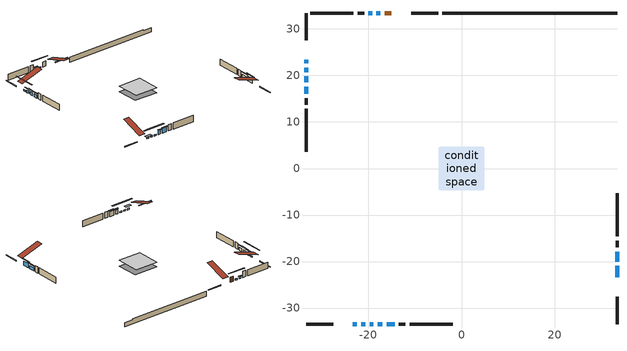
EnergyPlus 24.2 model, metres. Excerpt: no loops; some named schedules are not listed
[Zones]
conditioned space
 floor adiabatic (AdiabaticFloorConstruction): -4.69,-4.69 -4.69,4.69 4.69,4.69 4.69,-4.69 z0.79
 floor foundation (Slab1 construction): -4.9,-4.48 -4.9,4.48 4.9,4.48 4.9,-4.48 z-1.28
 wall outside (RimJoist1 construction): -5.03,33.43 -10.85,33.43 / -33.43,-33.43 -27.61,-33.43 / -33.43,33.43 -33.43,27.61 / 33.43,-33.43 33.43,-27.61 z0.79:1.09
 wall outside (AdiabaticWallConstruction 1): -15.06,33.43 -16.52,33.43 z0.79:2.82
 wall outside (AdiabaticWallConstruction): -23.4,-33.43 -22.48,-33.43 z0.79:1.38; -17.44,33.43 -18.28,33.43 / -33.43,23.4 -33.43,22.58 / -21.56,-33.43 -20.69,-33.43 z0.79:1.33; -19.77,-33.43 -18.93,-33.43 z0.79:1.3; 33.43,-23.4 33.43,-20.94 z0.79:2.47; 33.43,-20.01 33.43,-17.85 z0.79:2.01; -19.21,33.43 -20,33.43 z0.79:1.55; -33.43,21.66 -33.43,20.72 z0.79:1.71; -33.43,19.79 -33.43,18.54 / -33.43,17.62 -33.43,16.07 z0.79:1.88; -18,-33.43 -17.03,-33.43 z0.79:2.49; -16.1,-33.43 -14.37,-33.43 z0.79:2.77
 wall outside (Wall1 construction): -20.93,33.43 -22.33,33.43 / -13.45,-33.43 -12.04,-33.43 / -33.43,15.14 -33.43,13.74 / 33.43,-16.92 33.43,-15.52 z0.79:3.23
 wall outside (Wall2 construction): -23.26,33.43 -32.5,33.43 / -11.11,-33.43 -1.87,-33.43 / -33.43,12.81 -33.43,3.56 / 33.43,-14.59 33.43,-5.34 z0.79:3.23
 wall foundation (FoundationWall1 construction): -4.1,33.43,-1.28 -4.1,33.43,0.79 29.68,33.43,0.79 29.68,33.43,0.32 33.43,33.43,0.32 33.43,33.43,-1.28
 window (WindowConstruction 8): -23.4,-33.43 -22.49,-33.43 z0.79:1.38
 window (WindowConstruction 9): -17.44,33.43 -18.28,33.43 z0.79:1.32
 window (WindowConstruction 10): -33.43,23.4 -33.43,22.59 z0.79:1.32
 window (WindowConstruction 11): -21.56,-33.43 -20.69,-33.43 z0.79:1.32
 window (WindowConstruction 12): -19.77,-33.43 -18.93,-33.43 z0.79:1.3
 window (WindowConstruction): 33.43,-23.4 33.43,-20.94 z0.79:2.47
 window (WindowConstruction 1): 33.43,-20.01 33.43,-17.85 z0.79:2.01
 window (WindowConstruction 2): -19.21,33.43 -20,33.43 z0.79:1.55
 window (WindowConstruction 3): -33.43,21.66 -33.43,20.72 z0.79:1.7
 window (WindowConstruction 4): -33.43,19.79 -33.43,18.55 z0.79:1.88
 window (WindowConstruction 5): -33.43,17.62 -33.43,16.07 z0.79:1.88
 window (WindowConstruction 6): -18,-33.43 -17.03,-33.43 z0.79:2.49
 window (WindowConstruction 7): -16.1,-33.43 -14.38,-33.43 z0.79:2.77
 door (Door): -15.06,33.43 -16.51,33.43 z0.79:2.82
 ceiling adiabatic (AdiabaticFloorConstruction): 4.69,-4.69 4.69,4.69 -4.69,4.69 -4.69,-4.69 z0.79
 roof outside (Roof1 construction): -14.13,33.43,3.23 -14.13,24.49,6.21 -11.78,24.49,6.21 -11.78,33.43,3.23; -24.33,-33.43,3.23 -24.33,-24.49,6.21 -26.69,-24.49,6.21 -26.69,-33.43,3.23; -33.43,24.33,3.23 -24.49,24.33,6.21 -24.49,26.69,6.21 -33.43,26.69,3.23; 33.43,-24.33,3.23 24.49,-24.33,6.21 24.49,-26.69,6.21 33.43,-26.69,3.23
shading: -21.73,-33.43 -24.16,-33.43 -24.16,-34.34 -21.73,-34.34 z2.13; -21.51,33.43 -14.21,33.43 -14.21,33.84 -21.51,33.84 z4.55; -33.43,18.75 -33.43,27.24 -33.73,27.24 -33.73,18.75 z5.16; -17.46,-33.43 -24.79,-33.43 -24.79,-33.89 -17.46,-33.89 z4.55; -15.7,-33.43 -23,-33.43 -23,-33.89 -15.7,-33.89 z4.53; 33.43,-20.03 33.43,-24.31 33.73,-24.31 33.73,-20.03 z3.38; 33.43,-16.94 33.43,-20.92 33.73,-20.92 33.73,-16.94 z2.92; -20.3,33.43 -18.91,33.43 -18.91,33.89 -20.3,33.89 z1.85; -33.43,19.81 -33.43,22.57 -33.73,22.57 -33.73,19.81 z2.62; -33.43,17.63 -33.43,20.7 -33.73,20.7 -33.73,17.63 z2.79; -33.43,15.16 -33.43,18.53 -33.73,18.53 -33.73,15.16 z2.79; -16.73,-33.43 -18.3,-33.43 -18.3,-33.89 -16.73,-33.89 z2.79; -14.08,-33.43 -16.4,-33.43 -16.4,-33.89 -14.08,-33.89 z3.07
[Building]
Building 1: Terrain=Suburbs
[Site:Location]
Montreal Intl AP_QC: Latitude {deg}=45.47; Longitude {deg}=-73.74; Time Zone {hr}=-5; Elevation {m}=36; Keep Site Location Information=Yes
[Site:GroundTemperature:Shallow]
2.07863, -0.316383, -0.508184, 0.628371, 5.19101, 9.73239, 13.6695, 16.1636, 16.3755, 14.347, 10.5102, 6.10817
[Site:WaterMainsTemperature]
Calculation Method=Schedule; Temperature Schedule=mains temperature schedule
[Material] Roughness=Rough; Thermal Absorptance=0.9
Name | Thickness {m} | Conductivity {W/m-K} | Density {kg/m3} | Specific Heat {J/kg-K} | Solar Absorptance | Visible Absorptance
asphalt or fiberglass shingles | 0.00635 | 0.162714 | 1121.4 | 1465.45 | 0.4 | 0.4
concrete 4.0 in. | 0.1016 | 1.803125 | 2242.8 | 837.4 | 0.7 | 0.7
concrete 8.0 in. | 0.2032 | 1.803125 | 2242.8 | 837.4 | 0.7 | 0.7
door material | 0.04445 | 0.0451087 | 512.64 | 1214.23 | 0.7 | 0.7
exterior vertical ins | 0.020132 | 0.029427 | 32.04 | 1214.23 | 0.7 | 0.7
floor covering | 0.0127 | 0.0433444 | 54.468 | 1339.84 | 0.6 | 0.6
floor rigid ins; wall rigid ins | 0.512978 | 0.029427 | 32.04 | 1214.23 | 0.7 | 0.7
floor stud and cavity | 0.1397 | 1.75129 | 37.0049 | 1207.88 | 0.7 | 0.7
furniture material conditioned space 1 | 0.1524 | 0.115458 | 640.8 | 1214.23 | 0.6 | 0.6
gypsum board | 0.0127 | 0.160291 | 801 | 837.4 | 0.6 | 0.6
gypsum board 1 | 0.0127 | 0.160291 | 801 | 837.4 | 0.7 | 0.7
osb sheathing 0.5 in. | 0.0127 | 0.115458 | 512.64 | 1214.23 | 0.7 | 0.7
osb sheathing 0.75 in. | 0.01905 | 0.115458 | 512.64 | 1214.23 | 0.7 | 0.7
osb sheathing 2.0 in. | 0.0508 | 0.115458 | 512.64 | 1214.23 | 0.7 | 0.7
rim joist stud and cavity | 0.0508 | 0.0827644 | 125.044 | 1163.47 | 0.6 | 0.6
roof stud and cavity | 0.2032 | 0.169262 | 78.34581 | 1123.46 | 0.7 | 0.7
wall stud and cavity | 0.1397 | 0.0961679 | 139.0536 | 1170.24 | 0.7 | 0.7
wall stud and cavity 1 | 0.1397 | 0.0964016 | 139.0536 | 1170.24 | 0.7 | 0.7
wall stud and cavity 2 | 0.0889 | 0.380278 | 52.3479 | 1209.89 | 0.7 | 0.7
wall stud and cavity 3 | 0.0889 | 0.391764 | 83.0341 | 1211.67 | 0.7 | 0.7
wood siding | 0.0254 | 0.102417 | 544.68 | 1172.36 | 0.4 | 0.4
wood siding 1; wood siding 2; wood siding 3 | 0.0254 | 0.102417 | 544.68 | 1172.36 | 0.7 | 0.7
[WindowMaterial:SimpleGlazingSystem]
Name | U-Factor {W/m2-K} | Solar Heat Gain Coefficient
WindowMaterial | 1.626747 | 0.44
WindowMaterial 1 | 1.67898 | 0.42
WindowMaterial 10 | 3.05249 | 0.43
WindowMaterial 11 | 3.04795 | 0.44
WindowMaterial 12 | 3.05136 | 0.43
WindowMaterial 2 | 1.89532 | 0.35
WindowMaterial 3 | 1.828316 | 0.37
WindowMaterial 4 | 1.754502 | 0.39
WindowMaterial 5 | 1.72782 | 0.4
WindowMaterial 6 | 1.740307 | 0.4
WindowMaterial 7 | 1.64151 | 0.43
WindowMaterial 8 | 3.30687 | 0.6
WindowMaterial 9 | 3.05079 | 0.43
[Construction]
AdiabaticFloorConstruction: floor stud and cavity, floor rigid ins, osb sheathing 0.75 in., floor covering
AdiabaticWallConstruction: wood siding 2, wall rigid ins, wall stud and cavity 2, gypsum board
AdiabaticWallConstruction 1: wood siding 3, wall rigid ins, wall stud and cavity 2, gypsum board
Door: door material
FoundationWall1 construction: concrete 8.0 in., gypsum board 1
furniture construction conditioned space 1: furniture material conditioned space 1
PartitionWallConstruction: gypsum board, wall stud and cavity 3, gypsum board
RimJoist1 construction: wood siding 1, osb sheathing 2.0 in., rim joist stud and cavity
Roof1 construction: asphalt or fiberglass shingles, osb sheathing 0.75 in., roof stud and cavity, gypsum board
Slab1 construction: concrete 4.0 in.
Wall1 construction: wood siding, osb sheathing 0.5 in., wall stud and cavity, gypsum board
Wall2 construction: wood siding, osb sheathing 0.5 in., wall stud and cavity 1, gypsum board
WindowConstruction: WindowMaterial
WindowConstruction 1: WindowMaterial 1
WindowConstruction 10: WindowMaterial 10
WindowConstruction 11: WindowMaterial 11
WindowConstruction 12: WindowMaterial 12
WindowConstruction 2: WindowMaterial 2
WindowConstruction 3: WindowMaterial 3
WindowConstruction 4: WindowMaterial 4
WindowConstruction 5: WindowMaterial 5
WindowConstruction 6: WindowMaterial 6
WindowConstruction 7: WindowMaterial 7
WindowConstruction 8: WindowMaterial 8
WindowConstruction 9: WindowMaterial 9
[Zone]
conditioned space: Multiplier=1; Volume {m3}=455.5; Part of Total Floor Area=Yes
[Space]
conditioned space 1: Zone=conditioned space; Volume {m3}=455.5
[SurfaceProperty:ExposedFoundationPerimeter]
Slab1: Exposed Perimeter Calculation Method=TotalExposedPerimeter; Total Exposed Perimeter {m}=37.532
[InternalMass] Zone or ZoneList=conditioned space; Space or SpaceList=conditioned space 1
Name | Construction | Surface Area {m2}
furniture mass conditioned space 1 | furniture construction conditioned space 1 | 70.3202
partition wall mass | PartitionWallConstruction | 175.8
[Lights]
interior lighting: Zone or ZoneList or Space or SpaceList=conditioned space 1; Schedule=interior lighting schedule; Design Level Calculation Method=LightingLevel; Lighting Level {W}=343.2; Return Air Fraction=0; Fraction Radiant=0.6; Fraction Visible=0.2; Fraction Replaceable=1
[People]
occupants: Zone or ZoneList or Space or SpaceList=conditioned space 1; Number of People Schedule=occupants schedule; Number of People Calculation Method=People; Number of People=3; Fraction Radiant=0.314171; Sensible Heat Fraction=0.56303; Activity Level Schedule=occupants activity schedule; Carbon Dioxide Generation Rate {m3/s-W}=0; Enable ASHRAE 55 Comfort Warnings=No; Mean Radiant Temperature Calculation Type=EnclosureAveraged
[ElectricEquipment] Zone or ZoneList or Space or SpaceList=conditioned space 1; Design Level Calculation Method=EquipmentLevel
Name | Schedule | Design Level {W} | Fraction Latent | Fraction Radiant | Fraction Lost
clothes dryer | clothes dryer schedule | 140.772 | 0.015 | 0.081 | 0.85
clothes washer | clothes washer schedule | 32.1985 | 0.03 | 0.162 | 0.7
cooking range | cooking range schedule | 215.147 | 0.08 | 0.432 | 0.2
dishwasher | dishwasher schedule | 66.8632 | 0.3 | 0.18 | 0.4
fridge | fridge schedule | 72.9452 | 0 | 0.6 | 0
mech vent bath fan 0 | mech vent bath fan 0 schedule | 50.2 | 0 | 0 | 1
mech vent bath fan 1 | mech vent bath fan 1 schedule | 50.2 | 0 | 0 | 1
mech vent house fan | mech vent house fan schedule | 0 | 0 | 0 | 1
mech vent house fan cfis | mech vent house fan cfis schedule | 0 | 0 | 0 | 0
mech vent range fan 0 | mech vent range fan 0 schedule | 57 | 0 | 0 | 1
misc plug loads | misc plug loads schedule | 494.7 | 0.045 | 0.513 | 0.1
whole house fan | Always On Discrete | 0 | 0 | 0 | 1
[OtherEquipment] Zone or ZoneList or Space or SpaceList=conditioned space 1; Design Level Calculation Method=EquipmentLevel
Name | Fuel Type | Schedule | Design Level {W} | Fraction Latent | Fraction Radiant | Fraction Lost
clothes dryer 1 | Electricity | clothes dryer schedule | 0 | 0.015 | 0.081 | 0.85
cooking range 1 | Electricity | cooking range schedule | 0 | 0.08 | 0.432 | 0.2
general water use latent | None | general water use schedule | 62.594 | 1 | 0 | 0
general water use sensible | None | general water use schedule | -61.6891 | 0 | 0.6 | 0
mech vent house fan latent load | None | Always On Discrete | 0 | 1 | 0 | 0
mech vent house fan sensible load | None | Always On Discrete | 0 | 0 | 0 | 0
water heater energy adjustment1 | Electricity | Always On Discrete | 0.01 | 0 | 0 | 1
[ZoneInfiltration:DesignFlowRate] Zone or ZoneList or Space or SpaceList=conditioned space 1; Schedule=Always On Discrete; Design Flow Rate Calculation Method=Flow/Zone; Design Flow Rate {m3/s}=0
infil flow; natural vent flow; whole house fan flow
[AvailabilityManager:Scheduled]
central ac airloop Availability Manager: Schedule=Always On Discrete
[Foundation:Kiva]
Foundation Kiva 1: Initial Indoor Air Temperature {C}=18; Wall Height Above Grade {m}=0.789981; Wall Depth Below Slab {m}=0.2032; Custom Block Material Name 1=exterior vertical ins; Custom Block Depth 1 {m}=2.06999; Custom Block X Position 1 {m}=0.2159; Custom Block Z Position 1 {m}=0
[Foundation:Kiva:Settings]
Soil Conductivity {W/m-K}=0.849921; Soil Density {kg/m3}=1842.3; Soil Specific Heat {J/kg-K}=418.7; Ground Solar Absorptivity=0.9; Ground Thermal Absorptivity=0.9; Ground Surface Roughness {m}=0.03; Far-Field Width {m}=40; Deep-Ground Boundary Condition=ZeroFlux; Deep-Ground Depth {m}=40; Minimum Cell Dimension {m}=0.2; Maximum Cell Growth Coefficient=3; Simulation Timestep=Timestep
[Exterior:Lights]
exterior lighting: Schedule=exterior lighting schedule; Design Level {W}=75.6
[EnergyManagementSystem:GlobalVariable]
central_ac_airloop_Fan_RTF
infil_program_Qfan
infil_program_Qinf
natural_vent_program_Qnv
natural_vent_program_Qwhf
[EnergyManagementSystem:Sensor]
Name | Output:Variable or Output:Meter Index Key | Output:Variable or Output:Meter
airflow_gain | infil flow | Infiltration Sensible Heat Gain Energy
airflow_gain_1 | natural vent flow | Infiltration Sensible Heat Gain Energy
airflow_gain_2 | whole house fan flow | Infiltration Sensible Heat Gain Energy
airflow_loss | infil flow | Infiltration Sensible Heat Loss Energy
airflow_loss_1 | natural vent flow | Infiltration Sensible Heat Loss Energy
airflow_loss_2 | whole house fan flow | Infiltration Sensible Heat Loss Energy
clg_load_cond |  | Cooling:EnergyTransfer:Zone:CONDITIONED SPACE
clg_sp_s; clg_sp_s_1 | cooling setpoint | Schedule Value
clothes_dryer_exhaust_0_sch_s | clothes dryer exhaust 0 schedule | Schedule Value
cool_season | cooling season schedule | Schedule Value
htg_load_cond |  | Heating:EnergyTransfer:Zone:CONDITIONED SPACE
htg_sp_s; htg_sp_s_1 | heating setpoint | Schedule Value
ig_ee_conv | clothes dryer | Electric Equipment Convective Heating Energy
ig_ee_conv_2 | cooking range | Electric Equipment Convective Heating Energy
ig_ee_conv_4 | fridge | Electric Equipment Convective Heating Energy
ig_ee_conv_5 | misc plug loads | Electric Equipment Convective Heating Energy
ig_ee_conv_6 | whole house fan | Electric Equipment Convective Heating Energy
ig_ee_rad | clothes dryer | Electric Equipment Radiant Heating Energy
ig_ee_rad_2 | cooking range | Electric Equipment Radiant Heating Energy
ig_ee_rad_4 | fridge | Electric Equipment Radiant Heating Energy
ig_ee_rad_5 | misc plug loads | Electric Equipment Radiant Heating Energy
ig_ee_rad_6 | whole house fan | Electric Equipment Radiant Heating Energy
ig_lgt_conv | interior lighting | Lights Convective Heating Energy
ig_lgt_rad | interior lighting | Lights Radiant Heating Energy
ig_lgt_vis | interior lighting | Lights Visible Radiation Heating Energy
ig_oe_conv | clothes dryer 1 | Other Equipment Convective Heating Energy
ig_oe_conv_1 | cooking range 1 | Other Equipment Convective Heating Energy
ig_oe_conv_2 | general water use latent | Other Equipment Convective Heating Energy
ig_oe_conv_3 | general water use sensible | Other Equipment Convective Heating Energy
ig_oe_conv_4 | water heater energy adjustment1 | Other Equipment Convective Heating Energy
ig_oe_rad | clothes dryer 1 | Other Equipment Radiant Heating Energy
ig_oe_rad_1 | cooking range 1 | Other Equipment Radiant Heating Energy
ig_oe_rad_2 | general water use latent | Other Equipment Radiant Heating Energy
ig_oe_rad_3 | general water use sensible | Other Equipment Radiant Heating Energy
ig_oe_rad_4 | water heater energy adjustment1 | Other Equipment Radiant Heating Energy
ig_ppl_conv | occupants | People Convective Heating Energy
ig_ppl_rad | occupants | People Radiant Heating Energy
im_conv | furniture mass conditioned space 1 | Surface Inside Face Convection Heat Gain Energy
im_conv_1 | partition wall mass | Surface Inside Face Convection Heat Gain Energy
im_ig | furniture mass conditioned space 1 | Surface Inside Face Internal Gains Radiation Heat Gain Energy
im_ig_1 | partition wall mass | Surface Inside Face Internal Gains Radiation Heat Gain Energy
im_lgt | furniture mass conditioned space 1 | Surface Inside Face Lights Radiation Heat Gain Energy
im_lgt_1 | partition wall mass | Surface Inside Face Lights Radiation Heat Gain Energy
im_sol | furniture mass conditioned space 1 | Surface Inside Face Solar Radiation Heat Gain Energy
im_sol_1 | partition wall mass | Surface Inside Face Solar Radiation Heat Gain Energy
im_surf | furniture mass conditioned space 1 | Surface Inside Face Net Surface Thermal Radiation Heat Gain Energy
im_surf_1 | partition wall mass | Surface Inside Face Net Surface Thermal Radiation Heat Gain Energy
mech_vent_bath_fan_0_sch_s | mech vent bath fan 0 schedule | Schedule Value
mech_vent_bath_fan_1_sch_s | mech vent bath fan 1 schedule | Schedule Value
mech_vent_range_fan_0_sch_s | mech vent range fan 0 schedule | Schedule Value
mv_conv | mech vent bath fan 0 | Electric Equipment Convective Heating Energy
mv_conv_1 | mech vent bath fan 1 | Electric Equipment Convective Heating Energy
mv_conv_2 | mech vent house fan | Electric Equipment Convective Heating Energy
mv_conv_3 | mech vent house fan cfis | Electric Equipment Convective Heating Energy
mv_conv_4 | mech vent range fan 0 | Electric Equipment Convective Heating Energy
mv_conv_5 | mech vent house fan latent load | Other Equipment Convective Heating Energy
mv_conv_6 | mech vent house fan sensible load | Other Equipment Convective Heating Energy
mv_rad | mech vent bath fan 0 | Electric Equipment Radiant Heating Energy
mv_rad_1 | mech vent bath fan 1 | Electric Equipment Radiant Heating Energy
mv_rad_2 | mech vent house fan | Electric Equipment Radiant Heating Energy
mv_rad_3 | mech vent house fan cfis | Electric Equipment Radiant Heating Energy
mv_rad_4 | mech vent range fan 0 | Electric Equipment Radiant Heating Energy
mv_rad_5 | mech vent house fan latent load | Other Equipment Radiant Heating Energy
mv_rad_6 | mech vent house fan sensible load | Other Equipment Radiant Heating Energy
natural_vent_s | natural vent schedule | Schedule Value
out_pb_s |  | Site Outdoor Air Barometric Pressure
out_wt_s |  | Site Outdoor Air Humidity Ratio
site_vw_s |  | Site Wind Speed
ss_back_out | Window1 | Surface Window Shortwave from Zone Back Out Window Heat Transfer Rate
ss_back_out_1 | Window10 | Surface Window Shortwave from Zone Back Out Window Heat Transfer Rate
ss_back_out_10 | Window7 | Surface Window Shortwave from Zone Back Out Window Heat Transfer Rate
ss_back_out_11 | Window8 | Surface Window Shortwave from Zone Back Out Window Heat Transfer Rate
ss_back_out_12 | Window9 | Surface Window Shortwave from Zone Back Out Window Heat Transfer Rate
ss_back_out_2 | Window11 | Surface Window Shortwave from Zone Back Out Window Heat Transfer Rate
ss_back_out_3 | Window12 | Surface Window Shortwave from Zone Back Out Window Heat Transfer Rate
ss_back_out_4 | Window13 | Surface Window Shortwave from Zone Back Out Window Heat Transfer Rate
ss_back_out_5 | Window2 | Surface Window Shortwave from Zone Back Out Window Heat Transfer Rate
ss_back_out_6 | Window3 | Surface Window Shortwave from Zone Back Out Window Heat Transfer Rate
ss_back_out_7 | Window4 | Surface Window Shortwave from Zone Back Out Window Heat Transfer Rate
ss_back_out_8 | Window5 | Surface Window Shortwave from Zone Back Out Window Heat Transfer Rate
ss_back_out_9 | Window6 | Surface Window Shortwave from Zone Back Out Window Heat Transfer Rate
ss_conv | Door1 | Surface Inside Face Convection Heat Gain Energy
ss_conv_1 | Window1 | Surface Inside Face Convection Heat Gain Energy
ss_conv_10 | Window6 | Surface Inside Face Convection Heat Gain Energy
ss_conv_11 | Window7 | Surface Inside Face Convection Heat Gain Energy
ss_conv_12 | Window8 | Surface Inside Face Convection Heat Gain Energy
ss_conv_13 | Window9 | Surface Inside Face Convection Heat Gain Energy
ss_conv_2 | Window10 | Surface Inside Face Convection Heat Gain Energy
ss_conv_3 | Window11 | Surface Inside Face Convection Heat Gain Energy
ss_conv_4 | Window12 | Surface Inside Face Convection Heat Gain Energy
ss_conv_5 | Window13 | Surface Inside Face Convection Heat Gain Energy
ss_conv_6 | Window2 | Surface Inside Face Convection Heat Gain Energy
ss_conv_7 | Window3 | Surface Inside Face Convection Heat Gain Energy
ss_conv_8 | Window4 | Surface Inside Face Convection Heat Gain Energy
ss_conv_9 | Window5 | Surface Inside Face Convection Heat Gain Energy
ss_ig | Door1 | Surface Inside Face Internal Gains Radiation Heat Gain Energy
ss_ig_1 | Window1 | Surface Inside Face Internal Gains Radiation Heat Gain Energy
ss_ig_10 | Window6 | Surface Inside Face Internal Gains Radiation Heat Gain Energy
ss_ig_11 | Window7 | Surface Inside Face Internal Gains Radiation Heat Gain Energy
ss_ig_12 | Window8 | Surface Inside Face Internal Gains Radiation Heat Gain Energy
ss_ig_13 | Window9 | Surface Inside Face Internal Gains Radiation Heat Gain Energy
ss_ig_2 | Window10 | Surface Inside Face Internal Gains Radiation Heat Gain Energy
ss_ig_3 | Window11 | Surface Inside Face Internal Gains Radiation Heat Gain Energy
ss_ig_4 | Window12 | Surface Inside Face Internal Gains Radiation Heat Gain Energy
ss_ig_5 | Window13 | Surface Inside Face Internal Gains Radiation Heat Gain Energy
ss_ig_6 | Window2 | Surface Inside Face Internal Gains Radiation Heat Gain Energy
ss_ig_7 | Window3 | Surface Inside Face Internal Gains Radiation Heat Gain Energy
ss_ig_8 | Window4 | Surface Inside Face Internal Gains Radiation Heat Gain Energy
ss_ig_9 | Window5 | Surface Inside Face Internal Gains Radiation Heat Gain Energy
ss_lgt | Door1 | Surface Inside Face Lights Radiation Heat Gain Energy
ss_sol | Door1 | Surface Inside Face Solar Radiation Heat Gain Energy
ss_surf | Door1 | Surface Inside Face Net Surface Thermal Radiation Heat Gain Energy
ss_surf_1 | Window1 | Surface Inside Face Net Surface Thermal Radiation Heat Gain Energy
ss_surf_10 | Window6 | Surface Inside Face Net Surface Thermal Radiation Heat Gain Energy
ss_surf_11 | Window7 | Surface Inside Face Net Surface Thermal Radiation Heat Gain Energy
ss_surf_12 | Window8 | Surface Inside Face Net Surface Thermal Radiation Heat Gain Energy
ss_surf_13 | Window9 | Surface Inside Face Net Surface Thermal Radiation Heat Gain Energy
ss_surf_2 | Window10 | Surface Inside Face Net Surface Thermal Radiation Heat Gain Energy
ss_surf_3 | Window11 | Surface Inside Face Net Surface Thermal Radiation Heat Gain Energy
ss_surf_4 | Window12 | Surface Inside Face Net Surface Thermal Radiation Heat Gain Energy
ss_surf_5 | Window13 | Surface Inside Face Net Surface Thermal Radiation Heat Gain Energy
ss_surf_6 | Window2 | Surface Inside Face Net Surface Thermal Radiation Heat Gain Energy
ss_surf_7 | Window3 | Surface Inside Face Net Surface Thermal Radiation Heat Gain Energy
ss_surf_8 | Window4 | Surface Inside Face Net Surface Thermal Radiation Heat Gain Energy
ss_surf_9 | Window5 | Surface Inside Face Net Surface Thermal Radiation Heat Gain Energy
ss_trans_in | Window1 | Surface Window Transmitted Solar Radiation Rate
ss_trans_in_1 | Window10 | Surface Window Transmitted Solar Radiation Rate
ss_trans_in_10 | Window7 | Surface Window Transmitted Solar Radiation Rate
ss_trans_in_11 | Window8 | Surface Window Transmitted Solar Radiation Rate
ss_trans_in_12 | Window9 | Surface Window Transmitted Solar Radiation Rate
ss_trans_in_2 | Window11 | Surface Window Transmitted Solar Radiation Rate
ss_trans_in_3 | Window12 | Surface Window Transmitted Solar Radiation Rate
ss_trans_in_4 | Window13 | Surface Window Transmitted Solar Radiation Rate
ss_trans_in_5 | Window2 | Surface Window Transmitted Solar Radiation Rate
ss_trans_in_6 | Window3 | Surface Window Transmitted Solar Radiation Rate
ss_trans_in_7 | Window4 | Surface Window Transmitted Solar Radiation Rate
ss_trans_in_8 | Window5 | Surface Window Transmitted Solar Radiation Rate
ss_trans_in_9 | Window6 | Surface Window Transmitted Solar Radiation Rate
ss_trans_out | Window1 | Surface Inside Face Initial Transmitted Diffuse Transmitted Out Window Solar Radiation Rate
ss_trans_out_1 | Window10 | Surface Inside Face Initial Transmitted Diffuse Transmitted Out Window Solar Radiation Rate
ss_trans_out_10 | Window7 | Surface Inside Face Initial Transmitted Diffuse Transmitted Out Window Solar Radiation Rate
ss_trans_out_11 | Window8 | Surface Inside Face Initial Transmitted Diffuse Transmitted Out Window Solar Radiation Rate
ss_trans_out_12 | Window9 | Surface Inside Face Initial Transmitted Diffuse Transmitted Out Window Solar Radiation Rate
ss_trans_out_2 | Window11 | Surface Inside Face Initial Transmitted Diffuse Transmitted Out Window Solar Radiation Rate
ss_trans_out_3 | Window12 | Surface Inside Face Initial Transmitted Diffuse Transmitted Out Window Solar Radiation Rate
ss_trans_out_4 | Window13 | Surface Inside Face Initial Transmitted Diffuse Transmitted Out Window Solar Radiation Rate
ss_trans_out_5 | Window2 | Surface Inside Face Initial Transmitted Diffuse Transmitted Out Window Solar Radiation Rate
ss_trans_out_6 | Window3 | Surface Inside Face Initial Transmitted Diffuse Transmitted Out Window Solar Radiation Rate
ss_trans_out_7 | Window4 | Surface Inside Face Initial Transmitted Diffuse Transmitted Out Window Solar Radiation Rate
ss_trans_out_8 | Window5 | Surface Inside Face Initial Transmitted Diffuse Transmitted Out Window Solar Radiation Rate
ss_trans_out_9 | Window6 | Surface Inside Face Initial Transmitted Diffuse Transmitted Out Window Solar Radiation Rate
s_conv | FoundationWall1 | Surface Inside Face Convection Heat Gain Energy
s_conv_1 | inferred conditioned ceiling | Surface Inside Face Convection Heat Gain Energy
s_conv_10 | Roof1:90 | Surface Inside Face Convection Heat Gain Energy
s_conv_11 | Slab1 | Surface Inside Face Convection Heat Gain Energy
s_conv_12 | Wall1:0 | Surface Inside Face Convection Heat Gain Energy
s_conv_13 | Wall1:180 | Surface Inside Face Convection Heat Gain Energy
s_conv_14 | Wall1:270 | Surface Inside Face Convection Heat Gain Energy
s_conv_15 | Wall1:90 | Surface Inside Face Convection Heat Gain Energy
s_conv_16 | Wall2:0 | Surface Inside Face Convection Heat Gain Energy
s_conv_17 | Wall2:180 | Surface Inside Face Convection Heat Gain Energy
s_conv_18 | Wall2:270 | Surface Inside Face Convection Heat Gain Energy
s_conv_19 | Wall2:90 | Surface Inside Face Convection Heat Gain Energy
s_conv_2 | inferred conditioned floor | Surface Inside Face Convection Heat Gain Energy
s_conv_3 | RimJoist1:0 | Surface Inside Face Convection Heat Gain Energy
s_conv_4 | RimJoist1:180 | Surface Inside Face Convection Heat Gain Energy
s_conv_5 | RimJoist1:270 | Surface Inside Face Convection Heat Gain Energy
